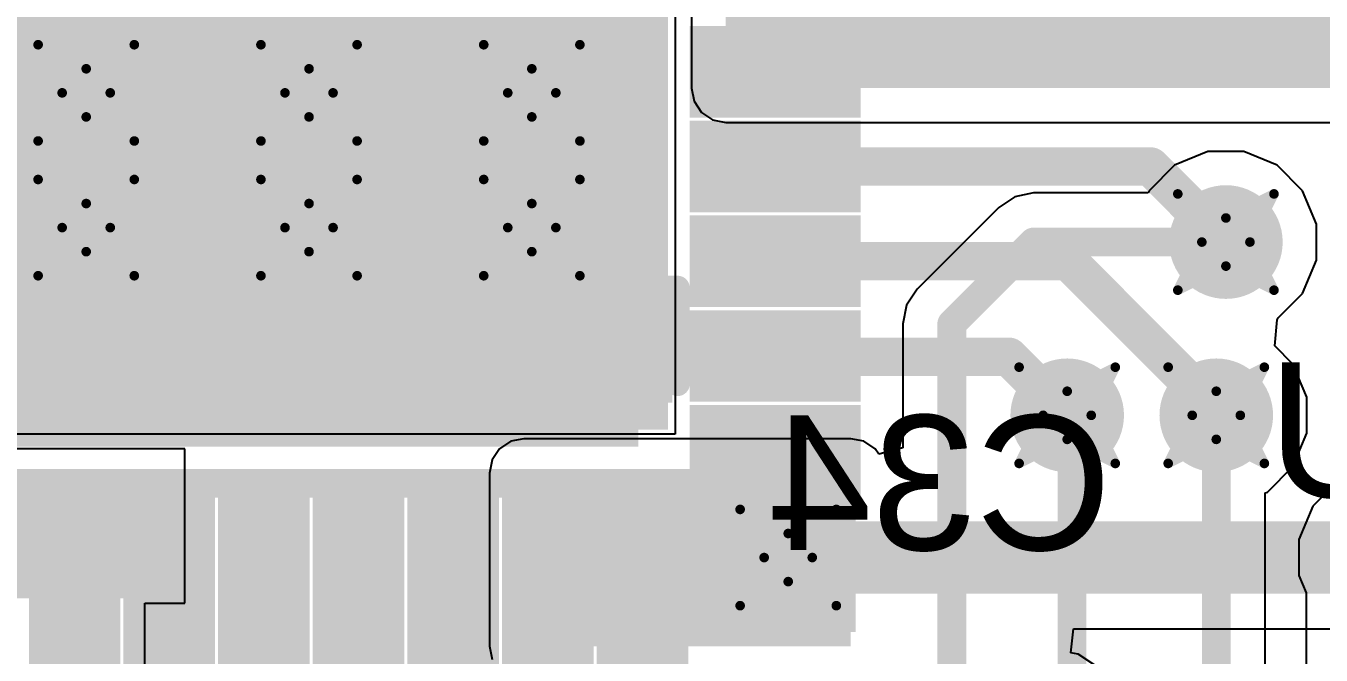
# Model space of a CAD drawing. Header units: inches. Extents: x -8 to 384, y -12 to 64.
# Drawn here: x 8.32 to 15.16, y 17.94 to 21.26 of the extents above; entities that cross this region are included whole.
import ezdxf

# ---------------------------------------------------------------- set-up
doc = ezdxf.new("R2010")
doc.units = ezdxf.units.IN
for name, color, linetype in [('Board_outline', 216, 'Continuous'), ('Bottom Layer', 5, 'Continuous'), ('Bottom Overlay', 54, 'Continuous'), ('Bottom Paste', 16, 'Continuous'), ('Bottom Solder', 6, 'Continuous'), ('Drill Drawing', 1, 'Continuous'), ('Top Layer', 1, 'Continuous'), ('Top Overlay', 2, 'Continuous'), ('Top Paste', 8, 'Continuous'), ('Top Solder', 216, 'Continuous'), ('Via Holes', 16, 'Continuous')]:
    doc.layers.add(name, color=color, linetype=linetype)
doc.styles.add('Arial', font='', dxfattribs={"height": 0.2})
doc.styles.get('Arial').set_extended_font_data('Arial')

# ---------------------------------------------------------------- blocks, each defined once
blk = doc.blocks.new('32_QFN_44')
at = {"layer": 'Top Layer'}
for points in [[(1.627, -1.627), (-1.627, -1.627), (-1.627, 1.627), (1.627, 1.627)], [(-2.8001, 1.1099), (-2.8001, 1.3899), (-2.1001, 1.3899), (-2.1001, 1.1099)], [(-2.8001, 0.6101), (-2.8001, 0.8901), (-2.1001, 0.8901), (-2.1001, 0.6101)], [(-0.635, -0.635), (0.635, -0.635), (0.635, 0.635), (-0.635, 0.635)], [(-2.8001, 0.1099), (-2.8001, 0.3899), (-2.1001, 0.3899), (-2.1001, 0.1099)], [(-2.8001, -0.3899), (-2.8001, -0.1099), (-2.1001, -0.1099), (-2.1001, -0.3899)], [(-2.8001, -0.8901), (-2.8001, -0.6101), (-2.1001, -0.6101), (-2.1001, -0.8901)], [(-2.8001, -1.3899), (-2.8001, -1.1099), (-2.1001, -1.1099), (-2.1001, -1.3899)], [(-2.8001, -1.8901), (-2.8001, -1.6101), (-2.1001, -1.6101), (-2.1001, -1.8901)], [(-1.6101, -2.8001), (-1.8901, -2.8001), (-1.8901, -2.1001), (-1.6101, -2.1001)], [(-1.1099, -2.8001), (-1.3899, -2.8001), (-1.3899, -2.1001), (-1.1099, -2.1001)], [(-0.6101, -2.8001), (-0.8901, -2.8001), (-0.8901, -2.1001), (-0.6101, -2.1001)], [(-0.1099, -2.8001), (-0.3899, -2.8001), (-0.3899, -2.1001), (-0.1099, -2.1001)], [(0.3899, -2.8001), (0.1099, -2.8001), (0.1099, -2.1001), (0.3899, -2.1001)]]:
    blk.add_hatch(color=1, dxfattribs=at).paths.add_polyline_path(points)
at = {"layer": 'Top Paste'}
for points in [[(1.627, -1.627), (-1.627, -1.627), (-1.627, 1.627), (1.627, 1.627)], [(-2.8001, 1.1099), (-2.8001, 1.3899), (-2.1001, 1.3899), (-2.1001, 1.1099)], [(-2.8001, 0.6101), (-2.8001, 0.8901), (-2.1001, 0.8901), (-2.1001, 0.6101)], [(-2.8001, 0.1099), (-2.8001, 0.3899), (-2.1001, 0.3899), (-2.1001, 0.1099)], [(-2.8001, -0.3899), (-2.8001, -0.1099), (-2.1001, -0.1099), (-2.1001, -0.3899)], [(-2.8001, -0.8901), (-2.8001, -0.6101), (-2.1001, -0.6101), (-2.1001, -0.8901)], [(-2.8001, -1.3899), (-2.8001, -1.1099), (-2.1001, -1.1099), (-2.1001, -1.3899)], [(-2.8001, -1.8901), (-2.8001, -1.6101), (-2.1001, -1.6101), (-2.1001, -1.8901)], [(-1.6101, -2.8001), (-1.8901, -2.8001), (-1.8901, -2.1001), (-1.6101, -2.1001)], [(-1.1099, -2.8001), (-1.3899, -2.8001), (-1.3899, -2.1001), (-1.1099, -2.1001)], [(-0.6101, -2.8001), (-0.8901, -2.8001), (-0.8901, -2.1001), (-0.6101, -2.1001)], [(-0.1099, -2.8001), (-0.3899, -2.8001), (-0.3899, -2.1001), (-0.1099, -2.1001)], [(0.3899, -2.8001), (0.1099, -2.8001), (0.1099, -2.1001), (0.3899, -2.1001)]]:
    blk.add_hatch(color=8, dxfattribs=at).paths.add_polyline_path(points)
at = {"layer": 'Top Solder'}
for points in [[(1.7286, -1.7286), (-1.7286, -1.7286), (-1.7286, 1.7286), (1.7286, 1.7286)], [(-2.9017, 1.0083), (-2.9017, 1.4915), (-1.9985, 1.4915), (-1.9985, 1.0083)], [(-2.9017, 0.5085), (-2.9017, 0.9917), (-1.9985, 0.9917), (-1.9985, 0.5085)], [(-2.9017, 0.0083), (-2.9017, 0.4915), (-1.9985, 0.4915), (-1.9985, 0.0083)], [(-2.9017, -0.4915), (-2.9017, -0.0083), (-1.9985, -0.0083), (-1.9985, -0.4915)], [(-2.9017, -0.9917), (-2.9017, -0.5085), (-1.9985, -0.5085), (-1.9985, -0.9917)], [(-2.9017, -1.4915), (-2.9017, -1.0083), (-1.9985, -1.0083), (-1.9985, -1.4915)], [(-2.9017, -1.9917), (-2.9017, -1.5085), (-1.9985, -1.5085), (-1.9985, -1.9917)], [(-1.5085, -2.9017), (-1.9917, -2.9017), (-1.9917, -1.9985), (-1.5085, -1.9985)], [(-1.0083, -2.9017), (-1.4915, -2.9017), (-1.4915, -1.9985), (-1.0083, -1.9985)], [(-0.5085, -2.9017), (-0.9917, -2.9017), (-0.9917, -1.9985), (-0.5085, -1.9985)], [(-0.0083, -2.9017), (-0.4915, -2.9017), (-0.4915, -1.9985), (-0.0083, -1.9985)], [(0.4915, -2.9017), (0.0083, -2.9017), (0.0083, -1.9985), (0.4915, -1.9985)]]:
    blk.add_hatch(color=216, dxfattribs=at).paths.add_polyline_path(points)
at = {"layer": 'Top Overlay'}
for points in [[(-2.5654, -2.1336, 0.127, 0.127, 0), (-2.5654, -2.5654, 0.127, 0.127, 0)], [(-2.5654, -2.5654, 0.127, 0.127, 0), (-2.1336, -2.5654, 0.127, 0.127, 0)]]:
    blk.add_lwpolyline(points, format="xyseb", dxfattribs=at)
for points in [[(-2.5972, -2.1336, 0.0635, 0.0635, 1), (-2.5337, -2.1336, 0.0635, 0.0635, 1)], [(-2.5972, -2.5654, 0.0635, 0.0635, 1), (-2.5337, -2.5654, 0.0635, 0.0635, 1)], [(-2.5972, -2.5654, 0.0635, 0.0635, 1), (-2.5337, -2.5654, 0.0635, 0.0635, 1)], [(-2.1654, -2.5654, 0.0635, 0.0635, 1), (-2.1019, -2.5654, 0.0635, 0.0635, 1)]]:
    blk.add_lwpolyline(points, format="xyseb", close=True, dxfattribs=at)
blk = doc.blocks.new('C___0402_B_80')
at = {"layer": 'Bottom Layer'}
for points in [[(-0.2413, 0.3175), (-0.2413, -0.3175), (-0.6985, -0.3175), (-0.6985, 0.3175)], [(0.6985, 0.3175), (0.6985, -0.3175), (0.2413, -0.3175), (0.2413, 0.3175)]]:
    blk.add_hatch(color=5, dxfattribs=at).paths.add_polyline_path(points)
at = {"layer": 'Bottom Paste'}
for points in [[(-0.2413, 0.3175), (-0.2413, -0.3175), (-0.6985, -0.3175), (-0.6985, 0.3175)], [(0.6985, 0.3175), (0.6985, -0.3175), (0.2413, -0.3175), (0.2413, 0.3175)]]:
    blk.add_hatch(color=16, dxfattribs=at).paths.add_polyline_path(points)
at = {"layer": 'Bottom Solder'}
for points in [[(-0.1813, 0.3775), (-0.1813, -0.3775), (-0.7585, -0.3775), (-0.7585, 0.3775)], [(0.7585, 0.3775), (0.7585, -0.3775), (0.1813, -0.3775), (0.1813, 0.3775)]]:
    blk.add_hatch(color=6, dxfattribs=at).paths.add_polyline_path(points)
at = {"layer": 'Bottom Overlay'}
for points in [[(-0.2794, 0.4064, 0.127, 0.127, 0), (-0.7874, 0.4064, 0.127, 0.127, 0)], [(-0.7874, -0.4064, 0.127, 0.127, 0), (-0.7874, 0.4064, 0.127, 0.127, 0)], [(0.7874, 0.4064, 0.127, 0.127, 0), (0.2794, 0.4064, 0.127, 0.127, 0)], [(0.7874, -0.4064, 0.127, 0.127, 0), (0.7874, 0.4064, 0.127, 0.127, 0)], [(-0.2794, -0.4064, 0.127, 0.127, 0), (-0.7874, -0.4064, 0.127, 0.127, 0)], [(0.7874, -0.4064, 0.127, 0.127, 0), (0.2794, -0.4064, 0.127, 0.127, 0)]]:
    blk.add_lwpolyline(points, format="xyseb", dxfattribs=at)
for points in [[(-0.8191, 0.4064, 0.0635, 0.0635, 1), (-0.7556, 0.4064, 0.0635, 0.0635, 1)], [(-0.8191, 0.4064, 0.0635, 0.0635, 1), (-0.7556, 0.4064, 0.0635, 0.0635, 1)], [(-0.3111, 0.4064, 0.0635, 0.0635, 1), (-0.2477, 0.4064, 0.0635, 0.0635, 1)], [(0.2477, 0.4064, 0.0635, 0.0635, 1), (0.3111, 0.4064, 0.0635, 0.0635, 1)], [(0.7556, 0.4064, 0.0635, 0.0635, 1), (0.8191, 0.4064, 0.0635, 0.0635, 1)], [(0.7556, 0.4064, 0.0635, 0.0635, 1), (0.8191, 0.4064, 0.0635, 0.0635, 1)], [(-0.8191, -0.4064, 0.0635, 0.0635, 1), (-0.7556, -0.4064, 0.0635, 0.0635, 1)], [(-0.8191, -0.4064, 0.0635, 0.0635, 1), (-0.7556, -0.4064, 0.0635, 0.0635, 1)], [(-0.3111, -0.4064, 0.0635, 0.0635, 1), (-0.2477, -0.4064, 0.0635, 0.0635, 1)], [(0.2477, -0.4064, 0.0635, 0.0635, 1), (0.3111, -0.4064, 0.0635, 0.0635, 1)], [(0.7556, -0.4064, 0.0635, 0.0635, 1), (0.8191, -0.4064, 0.0635, 0.0635, 1)], [(0.7556, -0.4064, 0.0635, 0.0635, 1), (0.8191, -0.4064, 0.0635, 0.0635, 1)]]:
    blk.add_lwpolyline(points, format="xyseb", close=True, dxfattribs=at)
blk = doc.blocks.new('C___0402_B_81')
at = {"layer": 'Bottom Layer'}
for points in [[(-0.2413, 0.3175), (-0.2413, -0.3175), (-0.6985, -0.3175), (-0.6985, 0.3175)], [(0.6985, 0.3175), (0.6985, -0.3175), (0.2413, -0.3175), (0.2413, 0.3175)]]:
    blk.add_hatch(color=5, dxfattribs=at).paths.add_polyline_path(points)
at = {"layer": 'Bottom Paste'}
for points in [[(-0.2413, 0.3175), (-0.2413, -0.3175), (-0.6985, -0.3175), (-0.6985, 0.3175)], [(0.6985, 0.3175), (0.6985, -0.3175), (0.2413, -0.3175), (0.2413, 0.3175)]]:
    blk.add_hatch(color=16, dxfattribs=at).paths.add_polyline_path(points)
at = {"layer": 'Bottom Solder'}
for points in [[(-0.1813, 0.3775), (-0.1813, -0.3775), (-0.7585, -0.3775), (-0.7585, 0.3775)], [(0.7585, 0.3775), (0.7585, -0.3775), (0.1813, -0.3775), (0.1813, 0.3775)]]:
    blk.add_hatch(color=6, dxfattribs=at).paths.add_polyline_path(points)
at = {"layer": 'Bottom Overlay'}
for points in [[(-0.7874, 0.4064, 0.127, 0.127, 0), (-0.7874, -0.4064, 0.127, 0.127, 0)], [(-0.7874, 0.4064, 0.127, 0.127, 0), (-0.2794, 0.4064, 0.127, 0.127, 0)], [(0.2794, 0.4064, 0.127, 0.127, 0), (0.7874, 0.4064, 0.127, 0.127, 0)], [(0.7874, 0.4064, 0.127, 0.127, 0), (0.7874, -0.4064, 0.127, 0.127, 0)], [(-0.7874, -0.4064, 0.127, 0.127, 0), (-0.2794, -0.4064, 0.127, 0.127, 0)], [(0.2794, -0.4064, 0.127, 0.127, 0), (0.7874, -0.4064, 0.127, 0.127, 0)]]:
    blk.add_lwpolyline(points, format="xyseb", dxfattribs=at)
for points in [[(-0.8191, 0.4064, 0.0635, 0.0635, 1), (-0.7556, 0.4064, 0.0635, 0.0635, 1)], [(-0.8191, 0.4064, 0.0635, 0.0635, 1), (-0.7556, 0.4064, 0.0635, 0.0635, 1)], [(-0.3111, 0.4064, 0.0635, 0.0635, 1), (-0.2477, 0.4064, 0.0635, 0.0635, 1)], [(0.2477, 0.4064, 0.0635, 0.0635, 1), (0.3111, 0.4064, 0.0635, 0.0635, 1)], [(0.7556, 0.4064, 0.0635, 0.0635, 1), (0.8191, 0.4064, 0.0635, 0.0635, 1)], [(0.7556, 0.4064, 0.0635, 0.0635, 1), (0.8191, 0.4064, 0.0635, 0.0635, 1)], [(-0.8191, -0.4064, 0.0635, 0.0635, 1), (-0.7556, -0.4064, 0.0635, 0.0635, 1)], [(-0.8191, -0.4064, 0.0635, 0.0635, 1), (-0.7556, -0.4064, 0.0635, 0.0635, 1)], [(-0.3111, -0.4064, 0.0635, 0.0635, 1), (-0.2477, -0.4064, 0.0635, 0.0635, 1)], [(0.2477, -0.4064, 0.0635, 0.0635, 1), (0.3111, -0.4064, 0.0635, 0.0635, 1)], [(0.7556, -0.4064, 0.0635, 0.0635, 1), (0.8191, -0.4064, 0.0635, 0.0635, 1)], [(0.7556, -0.4064, 0.0635, 0.0635, 1), (0.8191, -0.4064, 0.0635, 0.0635, 1)]]:
    blk.add_lwpolyline(points, format="xyseb", close=True, dxfattribs=at)

msp = doc.modelspace()

# ---------------------------------------------------------------- hatches: boundary and pattern name
at = {"layer": 'Bottom Layer'}
for points in [[(12.0142, 20.9296), (12.573, 20.9296), (12.573, 25.5016), (12.0142, 25.5016)], [(7.2644, 19.1262), (11.7094, 19.1262), (11.7094, 21.971), (7.2644, 21.971)], [(12.0142, 20.9296), (21.9456, 20.9296), (21.9456, 21.5646), (12.0142, 21.5646)], [(12.6746, 18.8976), (10.9474, 18.8976), (10.9474, 17.9832), (12.6746, 17.9832)]]:
    msp.add_hatch(color=5, dxfattribs=at).paths.add_polyline_path(points)
h = msp.add_hatch(color=5, dxfattribs=at)
edge = h.paths.add_edge_path()
edge.add_arc((8.636, 20.9042), 0.3, 0, 360)
h = msp.add_hatch(color=5, dxfattribs=at)
edge = h.paths.add_edge_path()
edge.add_arc((9.8129, 20.9042), 0.3, 0, 360)
h = msp.add_hatch(color=5, dxfattribs=at)
edge = h.paths.add_edge_path()
edge.add_arc((10.9897, 20.9042), 0.3, 0, 360)
h = msp.add_hatch(color=5, dxfattribs=at)
edge = h.paths.add_edge_path()
edge.add_arc((8.636, 20.193), 0.3, 0, 360)
h = msp.add_hatch(color=5, dxfattribs=at)
edge = h.paths.add_edge_path()
edge.add_arc((9.8129, 20.193), 0.3, 0, 360)
h = msp.add_hatch(color=5, dxfattribs=at)
edge = h.paths.add_edge_path()
edge.add_arc((10.9897, 20.193), 0.3, 0, 360)
h = msp.add_hatch(color=5, dxfattribs=at)
edge = h.paths.add_edge_path()
edge.add_arc((14.6558, 20.1168), 0.3, 0, 360)
h = msp.add_hatch(color=5, dxfattribs=at)
edge = h.paths.add_edge_path()
edge.add_arc((13.8176, 19.2024), 0.3, 0, 360)
h = msp.add_hatch(color=5, dxfattribs=at)
edge = h.paths.add_edge_path()
edge.add_arc((14.605, 19.2024), 0.3, 0, 360)
h = msp.add_hatch(color=5, dxfattribs=at)
edge = h.paths.add_edge_path()
edge.add_arc((12.344, 18.4517), 0.3, 0, 360)
at = {"layer": 'Top Layer'}
h = msp.add_hatch(color=1, dxfattribs=at)
edge = h.paths.add_edge_path()
edge.add_arc((8.636, 20.9042), 0.3, 0, 360)
h = msp.add_hatch(color=1, dxfattribs=at)
edge = h.paths.add_edge_path()
edge.add_arc((9.8129, 20.9042), 0.3, 0, 360)
h = msp.add_hatch(color=1, dxfattribs=at)
edge = h.paths.add_edge_path()
edge.add_arc((10.9897, 20.9042), 0.3, 0, 360)
h = msp.add_hatch(color=1, dxfattribs=at)
edge = h.paths.add_edge_path()
edge.add_arc((8.636, 20.193), 0.3, 0, 360)
h = msp.add_hatch(color=1, dxfattribs=at)
edge = h.paths.add_edge_path()
edge.add_arc((9.8129, 20.193), 0.3, 0, 360)
h = msp.add_hatch(color=1, dxfattribs=at)
edge = h.paths.add_edge_path()
edge.add_arc((10.9897, 20.193), 0.3, 0, 360)
h = msp.add_hatch(color=1, dxfattribs=at)
edge = h.paths.add_edge_path()
edge.add_arc((14.6558, 20.1168), 0.3, 0, 360)
h = msp.add_hatch(color=1, dxfattribs=at)
edge = h.paths.add_edge_path()
edge.add_arc((13.8176, 19.2024), 0.3, 0, 360)
h = msp.add_hatch(color=1, dxfattribs=at)
edge = h.paths.add_edge_path()
edge.add_arc((14.605, 19.2024), 0.3, 0, 360)
msp.add_hatch(color=1, dxfattribs=at).paths.add_polyline_path([(11.938, 18.0594), (12.7, 18.0594), (12.7, 19.1516), (11.938, 19.1516)])
h = msp.add_hatch(color=1, dxfattribs=at)
edge = h.paths.add_edge_path()
edge.add_arc((12.344, 18.4517), 0.3, 0, 360)
at = {"layer": 'Via Holes'}
h = msp.add_hatch(color=7, dxfattribs=at)
edge = h.paths.add_edge_path()
edge.add_arc((8.636, 20.9042), 0.15, 0, 360)
h = msp.add_hatch(color=7, dxfattribs=at)
edge = h.paths.add_edge_path()
edge.add_arc((9.8129, 20.9042), 0.15, 0, 360)
h = msp.add_hatch(color=7, dxfattribs=at)
edge = h.paths.add_edge_path()
edge.add_arc((10.9897, 20.9042), 0.15, 0, 360)
h = msp.add_hatch(color=7, dxfattribs=at)
edge = h.paths.add_edge_path()
edge.add_arc((8.636, 20.193), 0.15, 0, 360)
h = msp.add_hatch(color=7, dxfattribs=at)
edge = h.paths.add_edge_path()
edge.add_arc((9.8129, 20.193), 0.15, 0, 360)
h = msp.add_hatch(color=7, dxfattribs=at)
edge = h.paths.add_edge_path()
edge.add_arc((10.9897, 20.193), 0.15, 0, 360)
h = msp.add_hatch(color=7, dxfattribs=at)
edge = h.paths.add_edge_path()
edge.add_arc((14.6558, 20.1168), 0.15, 0, 360)
h = msp.add_hatch(color=7, dxfattribs=at)
edge = h.paths.add_edge_path()
edge.add_arc((13.8176, 19.2024), 0.15, 0, 360)
h = msp.add_hatch(color=7, dxfattribs=at)
edge = h.paths.add_edge_path()
edge.add_arc((14.605, 19.2024), 0.15, 0, 360)
h = msp.add_hatch(color=7, dxfattribs=at)
edge = h.paths.add_edge_path()
edge.add_arc((12.344, 18.4517), 0.15, 0, 360)

# ---------------------------------------------------------------- linework, layer by layer
at = {"layer": 'Board_outline'}
msp.add_lwpolyline([(37.5368, 13.3604, 0.254, 0.254, 1), (-7.4632, 13.3604, 0.254, 0.254, 1)], format="xyseb", close=True, dxfattribs=at)
at = {"layer": 'Bottom Layer'}
for p, q in [((11.8329, 21.5646), (11.8329, 20.9296)), ((11.8329, 20.9296), (11.8467, 20.8602)), ((11.8467, 20.8602), (11.886, 20.8014)), ((11.886, 20.8014), (11.9448, 20.7621)), ((11.9448, 20.7621), (12.0142, 20.7483)), ((12.0142, 20.7483), (16.8643, 20.7483)), ((14.5608, 20.5946), (14.3851, 20.5219)), ((14.7508, 20.5946), (14.5608, 20.5946)), ((14.9265, 20.5219), (14.7508, 20.5946)), ((14.3851, 20.5219), (14.2507, 20.3875)), ((15.0609, 20.3875), (14.9265, 20.5219)), ((14.2507, 20.3875), (14.2459, 20.3758)), ((15.1336, 20.2118), (15.0609, 20.3875)), ((13.5407, 20.3561), (13.4567, 20.2999)), ((13.6398, 20.3758), (13.5407, 20.3561)), ((14.2459, 20.3758), (13.6398, 20.3758)), ((13.4567, 20.2999), (13.0249, 19.8681)), ((15.1336, 20.0218), (15.1336, 20.2118)), ((15.0609, 19.8461), (15.1336, 20.0218)), ((13.0249, 19.8681), (12.9687, 19.7841)), ((14.9319, 19.7172), (15.0609, 19.8461)), ((12.9687, 19.7841), (12.949, 19.685)), ((14.914, 19.5691), (14.9259, 19.7055)), ((14.9259, 19.7055), (14.9319, 19.7172)), ((12.949, 19.685), (12.949, 19.0308)), ((15.0101, 19.4731), (14.914, 19.5691)), ((15.0828, 19.2974), (15.0101, 19.4731)), ((15.0828, 19.1074), (15.0828, 19.2974)), ((15.0101, 18.9317), (15.0828, 19.1074)), ((9.1567, 19.0246), (8.1661, 19.0246)), ((9.1567, 18.2118), (9.1567, 19.0246)), ((10.8192, 19.0258), (10.7799, 18.967)), ((10.878, 19.0651), (10.8192, 19.0258)), ((10.9474, 19.0789), (10.878, 19.0651)), ((12.6746, 19.0789), (10.9474, 19.0789)), ((12.744, 19.0651), (12.6746, 19.0789)), ((12.8028, 19.0258), (12.744, 19.0651)), ((12.822, 18.997), (12.8028, 19.0258)), ((12.949, 19.0308), (12.822, 18.997)), ((10.7799, 18.967), (10.7661, 18.8976)), ((10.7661, 18.8976), (10.7661, 17.9832)), ((14.8757, 18.7973), (15.0101, 18.9317)), ((15.2487, 18.8568), (15.1143, 18.7224)), ((14.864, 18.7925), (14.8757, 18.7973)), ((14.864, 17.7292), (14.864, 18.7925)), ((15.1143, 18.7224), (15.0416, 18.5468)), ((15.0416, 18.5468), (15.0416, 18.3567)), ((15.0416, 18.3567), (15.0791, 18.2661)), ((15.0791, 18.2661), (15.0791, 17.2291)), ((8.9463, 17.8646), (8.9463, 18.2118)), ((8.9463, 18.2118), (9.1567, 18.2118)), ((10.7661, 17.9832), (10.7799, 17.9138))]:
    msp.add_line(p, q, dxfattribs=at)
for points in [[(9.5758, 20.6248, 0.2032, 0.2032, 0), (9.5758, 20.6502, 0.2032, 0.2032, 0)], [(13.208, 19.685, 0.1524, 0.1524, 0), (13.6398, 20.1168, 0.1524, 0.1524, 0)], [(13.6398, 20.1168, 0.1524, 0.1524, 0), (14.6558, 20.1168, 0.1524, 0.1524, 0)], [(13.208, 17.5768, 0.1524, 0.1524, 0), (13.208, 19.685, 0.1524, 0.1524, 0)], [(13.8176, 19.2024, 0.1524, 0.1524, 0), (13.843, 19.177, 0.1524, 0.1524, 0)], [(13.843, 17.526, 0.1524, 0.1524, 0), (13.843, 19.177, 0.1524, 0.1524, 0)], [(14.605, 17.7292, 0.1524, 0.1524, 0), (14.605, 19.2024, 0.1524, 0.1524, 0)], [(8.6614, 17.8646, 0.2032, 0.2032, 0), (8.6614, 18.6182, 0.2032, 0.2032, 0)], [(7.9502, 17.1534, 0.2032, 0.2032, 0), (8.6614, 17.8646, 0.2032, 0.2032, 0)]]:
    msp.add_lwpolyline(points, format="xyseb", dxfattribs=at)
for points in [[(9.525, 20.6502, 0.1016, 0.1016, 1), (9.6266, 20.6502, 0.1016, 0.1016, 1)], [(9.525, 20.6248, 0.1016, 0.1016, 1), (9.6266, 20.6248, 0.1016, 0.1016, 1)], [(13.6017, 20.1168, 0.0762, 0.0762, 1), (13.6779, 20.1168, 0.0762, 0.0762, 1)], [(13.6017, 20.1168, 0.0762, 0.0762, 1), (13.6779, 20.1168, 0.0762, 0.0762, 1)], [(14.6177, 20.1168, 0.0762, 0.0762, 1), (14.6939, 20.1168, 0.0762, 0.0762, 1)], [(13.1699, 19.685, 0.0762, 0.0762, 1), (13.2461, 19.685, 0.0762, 0.0762, 1)], [(13.1699, 19.685, 0.0762, 0.0762, 1), (13.2461, 19.685, 0.0762, 0.0762, 1)], [(13.7795, 19.2024, 0.0762, 0.0762, 1), (13.8557, 19.2024, 0.0762, 0.0762, 1)], [(13.8049, 19.177, 0.0762, 0.0762, 1), (13.8811, 19.177, 0.0762, 0.0762, 1)], [(13.8049, 19.177, 0.0762, 0.0762, 1), (13.8811, 19.177, 0.0762, 0.0762, 1)], [(14.5669, 19.2024, 0.0762, 0.0762, 1), (14.6431, 19.2024, 0.0762, 0.0762, 1)], [(8.6106, 18.6182, 0.1016, 0.1016, 1), (8.7122, 18.6182, 0.1016, 0.1016, 1)], [(8.6106, 17.8646, 0.1016, 0.1016, 1), (8.7122, 17.8646, 0.1016, 0.1016, 1)], [(8.6106, 17.8646, 0.1016, 0.1016, 1), (8.7122, 17.8646, 0.1016, 0.1016, 1)]]:
    msp.add_lwpolyline(points, format="xyseb", close=True, dxfattribs=at)
at = {"layer": 'Drill Drawing'}
for points in [[(8.382, 21.1582, 0.0508, 0.0508, 0), (8.636, 21.0312, 0.0508, 0.0508, 0)], [(8.382, 21.1582, 0.0508, 0.0508, 0), (8.509, 20.9042, 0.0508, 0.0508, 0)], [(8.636, 21.0312, 0.0508, 0.0508, 0), (8.89, 21.1582, 0.0508, 0.0508, 0)], [(8.763, 20.9042, 0.0508, 0.0508, 0), (8.89, 21.1582, 0.0508, 0.0508, 0)], [(9.5589, 21.1582, 0.0508, 0.0508, 0), (9.8129, 21.0312, 0.0508, 0.0508, 0)], [(9.5589, 21.1582, 0.0508, 0.0508, 0), (9.6859, 20.9042, 0.0508, 0.0508, 0)], [(9.8129, 21.0312, 0.0508, 0.0508, 0), (10.0669, 21.1582, 0.0508, 0.0508, 0)], [(9.9399, 20.9042, 0.0508, 0.0508, 0), (10.0669, 21.1582, 0.0508, 0.0508, 0)], [(10.7357, 21.1582, 0.0508, 0.0508, 0), (10.9897, 21.0312, 0.0508, 0.0508, 0)], [(10.7357, 21.1582, 0.0508, 0.0508, 0), (10.8627, 20.9042, 0.0508, 0.0508, 0)], [(10.9897, 21.0312, 0.0508, 0.0508, 0), (11.2437, 21.1582, 0.0508, 0.0508, 0)], [(11.1167, 20.9042, 0.0508, 0.0508, 0), (11.2437, 21.1582, 0.0508, 0.0508, 0)], [(8.382, 20.6502, 0.0508, 0.0508, 0), (8.509, 20.9042, 0.0508, 0.0508, 0)], [(8.763, 20.9042, 0.0508, 0.0508, 0), (8.89, 20.6502, 0.0508, 0.0508, 0)], [(9.5589, 20.6502, 0.0508, 0.0508, 0), (9.6859, 20.9042, 0.0508, 0.0508, 0)], [(9.9399, 20.9042, 0.0508, 0.0508, 0), (10.0669, 20.6502, 0.0508, 0.0508, 0)], [(10.7357, 20.6502, 0.0508, 0.0508, 0), (10.8627, 20.9042, 0.0508, 0.0508, 0)], [(11.1167, 20.9042, 0.0508, 0.0508, 0), (11.2437, 20.6502, 0.0508, 0.0508, 0)], [(8.382, 20.6502, 0.0508, 0.0508, 0), (8.636, 20.7772, 0.0508, 0.0508, 0)], [(8.636, 20.7772, 0.0508, 0.0508, 0), (8.89, 20.6502, 0.0508, 0.0508, 0)], [(9.5589, 20.6502, 0.0508, 0.0508, 0), (9.8129, 20.7772, 0.0508, 0.0508, 0)], [(9.8129, 20.7772, 0.0508, 0.0508, 0), (10.0669, 20.6502, 0.0508, 0.0508, 0)], [(10.7357, 20.6502, 0.0508, 0.0508, 0), (10.9897, 20.7772, 0.0508, 0.0508, 0)], [(10.9897, 20.7772, 0.0508, 0.0508, 0), (11.2437, 20.6502, 0.0508, 0.0508, 0)], [(8.382, 20.447, 0.0508, 0.0508, 0), (8.636, 20.32, 0.0508, 0.0508, 0)], [(8.382, 20.447, 0.0508, 0.0508, 0), (8.509, 20.193, 0.0508, 0.0508, 0)], [(8.636, 20.32, 0.0508, 0.0508, 0), (8.89, 20.447, 0.0508, 0.0508, 0)], [(8.763, 20.193, 0.0508, 0.0508, 0), (8.89, 20.447, 0.0508, 0.0508, 0)], [(9.5589, 20.447, 0.0508, 0.0508, 0), (9.8129, 20.32, 0.0508, 0.0508, 0)], [(9.5589, 20.447, 0.0508, 0.0508, 0), (9.6859, 20.193, 0.0508, 0.0508, 0)], [(9.8129, 20.32, 0.0508, 0.0508, 0), (10.0669, 20.447, 0.0508, 0.0508, 0)], [(9.9399, 20.193, 0.0508, 0.0508, 0), (10.0669, 20.447, 0.0508, 0.0508, 0)], [(10.7357, 20.447, 0.0508, 0.0508, 0), (10.9897, 20.32, 0.0508, 0.0508, 0)], [(10.7357, 20.447, 0.0508, 0.0508, 0), (10.8627, 20.193, 0.0508, 0.0508, 0)], [(10.9897, 20.32, 0.0508, 0.0508, 0), (11.2437, 20.447, 0.0508, 0.0508, 0)], [(11.1167, 20.193, 0.0508, 0.0508, 0), (11.2437, 20.447, 0.0508, 0.0508, 0)], [(14.4018, 20.3708, 0.0508, 0.0508, 0), (14.6558, 20.2438, 0.0508, 0.0508, 0)], [(14.4018, 20.3708, 0.0508, 0.0508, 0), (14.5288, 20.1168, 0.0508, 0.0508, 0)], [(14.6558, 20.2438, 0.0508, 0.0508, 0), (14.9098, 20.3708, 0.0508, 0.0508, 0)], [(14.7828, 20.1168, 0.0508, 0.0508, 0), (14.9098, 20.3708, 0.0508, 0.0508, 0)], [(8.382, 19.939, 0.0508, 0.0508, 0), (8.509, 20.193, 0.0508, 0.0508, 0)], [(8.763, 20.193, 0.0508, 0.0508, 0), (8.89, 19.939, 0.0508, 0.0508, 0)], [(9.5589, 19.939, 0.0508, 0.0508, 0), (9.6859, 20.193, 0.0508, 0.0508, 0)], [(9.9399, 20.193, 0.0508, 0.0508, 0), (10.0669, 19.939, 0.0508, 0.0508, 0)], [(10.7357, 19.939, 0.0508, 0.0508, 0), (10.8627, 20.193, 0.0508, 0.0508, 0)], [(11.1167, 20.193, 0.0508, 0.0508, 0), (11.2437, 19.939, 0.0508, 0.0508, 0)], [(14.4018, 19.8628, 0.0508, 0.0508, 0), (14.5288, 20.1168, 0.0508, 0.0508, 0)], [(14.7828, 20.1168, 0.0508, 0.0508, 0), (14.9098, 19.8628, 0.0508, 0.0508, 0)], [(8.382, 19.939, 0.0508, 0.0508, 0), (8.636, 20.066, 0.0508, 0.0508, 0)], [(8.636, 20.066, 0.0508, 0.0508, 0), (8.89, 19.939, 0.0508, 0.0508, 0)], [(9.5589, 19.939, 0.0508, 0.0508, 0), (9.8129, 20.066, 0.0508, 0.0508, 0)], [(9.8129, 20.066, 0.0508, 0.0508, 0), (10.0669, 19.939, 0.0508, 0.0508, 0)], [(10.7357, 19.939, 0.0508, 0.0508, 0), (10.9897, 20.066, 0.0508, 0.0508, 0)], [(10.9897, 20.066, 0.0508, 0.0508, 0), (11.2437, 19.939, 0.0508, 0.0508, 0)], [(14.4018, 19.8628, 0.0508, 0.0508, 0), (14.6558, 19.9898, 0.0508, 0.0508, 0)], [(14.6558, 19.9898, 0.0508, 0.0508, 0), (14.9098, 19.8628, 0.0508, 0.0508, 0)], [(13.5636, 19.4564, 0.0508, 0.0508, 0), (13.8176, 19.3294, 0.0508, 0.0508, 0)], [(13.5636, 19.4564, 0.0508, 0.0508, 0), (13.6906, 19.2024, 0.0508, 0.0508, 0)], [(13.8176, 19.3294, 0.0508, 0.0508, 0), (14.0716, 19.4564, 0.0508, 0.0508, 0)], [(13.9446, 19.2024, 0.0508, 0.0508, 0), (14.0716, 19.4564, 0.0508, 0.0508, 0)], [(14.351, 19.4564, 0.0508, 0.0508, 0), (14.605, 19.3294, 0.0508, 0.0508, 0)], [(14.351, 19.4564, 0.0508, 0.0508, 0), (14.478, 19.2024, 0.0508, 0.0508, 0)], [(14.605, 19.3294, 0.0508, 0.0508, 0), (14.859, 19.4564, 0.0508, 0.0508, 0)], [(14.732, 19.2024, 0.0508, 0.0508, 0), (14.859, 19.4564, 0.0508, 0.0508, 0)], [(13.5636, 18.9484, 0.0508, 0.0508, 0), (13.6906, 19.2024, 0.0508, 0.0508, 0)], [(13.9446, 19.2024, 0.0508, 0.0508, 0), (14.0716, 18.9484, 0.0508, 0.0508, 0)], [(14.351, 18.9484, 0.0508, 0.0508, 0), (14.478, 19.2024, 0.0508, 0.0508, 0)], [(14.732, 19.2024, 0.0508, 0.0508, 0), (14.859, 18.9484, 0.0508, 0.0508, 0)], [(13.5636, 18.9484, 0.0508, 0.0508, 0), (13.8176, 19.0754, 0.0508, 0.0508, 0)], [(13.8176, 19.0754, 0.0508, 0.0508, 0), (14.0716, 18.9484, 0.0508, 0.0508, 0)], [(14.351, 18.9484, 0.0508, 0.0508, 0), (14.605, 19.0754, 0.0508, 0.0508, 0)], [(14.605, 19.0754, 0.0508, 0.0508, 0), (14.859, 18.9484, 0.0508, 0.0508, 0)], [(12.09, 18.7057, 0.0508, 0.0508, 0), (12.344, 18.5787, 0.0508, 0.0508, 0)], [(12.09, 18.7057, 0.0508, 0.0508, 0), (12.217, 18.4517, 0.0508, 0.0508, 0)], [(12.344, 18.5787, 0.0508, 0.0508, 0), (12.598, 18.7057, 0.0508, 0.0508, 0)], [(12.471, 18.4517, 0.0508, 0.0508, 0), (12.598, 18.7057, 0.0508, 0.0508, 0)], [(12.09, 18.1977, 0.0508, 0.0508, 0), (12.217, 18.4517, 0.0508, 0.0508, 0)], [(12.471, 18.4517, 0.0508, 0.0508, 0), (12.598, 18.1977, 0.0508, 0.0508, 0)], [(12.09, 18.1977, 0.0508, 0.0508, 0), (12.344, 18.3247, 0.0508, 0.0508, 0)], [(12.344, 18.3247, 0.0508, 0.0508, 0), (12.598, 18.1977, 0.0508, 0.0508, 0)]]:
    msp.add_lwpolyline(points, format="xyseb", dxfattribs=at)
for points in [[(8.3693, 21.1582, 0.0254, 0.0254, 1), (8.3947, 21.1582, 0.0254, 0.0254, 1)], [(8.3693, 21.1582, 0.0254, 0.0254, 1), (8.3947, 21.1582, 0.0254, 0.0254, 1)], [(8.8773, 21.1582, 0.0254, 0.0254, 1), (8.9027, 21.1582, 0.0254, 0.0254, 1)], [(8.8773, 21.1582, 0.0254, 0.0254, 1), (8.9027, 21.1582, 0.0254, 0.0254, 1)], [(9.5462, 21.1582, 0.0254, 0.0254, 1), (9.5716, 21.1582, 0.0254, 0.0254, 1)], [(9.5462, 21.1582, 0.0254, 0.0254, 1), (9.5716, 21.1582, 0.0254, 0.0254, 1)], [(10.0542, 21.1582, 0.0254, 0.0254, 1), (10.0796, 21.1582, 0.0254, 0.0254, 1)], [(10.0542, 21.1582, 0.0254, 0.0254, 1), (10.0796, 21.1582, 0.0254, 0.0254, 1)], [(10.723, 21.1582, 0.0254, 0.0254, 1), (10.7484, 21.1582, 0.0254, 0.0254, 1)], [(10.723, 21.1582, 0.0254, 0.0254, 1), (10.7484, 21.1582, 0.0254, 0.0254, 1)], [(11.231, 21.1582, 0.0254, 0.0254, 1), (11.2564, 21.1582, 0.0254, 0.0254, 1)], [(11.231, 21.1582, 0.0254, 0.0254, 1), (11.2564, 21.1582, 0.0254, 0.0254, 1)], [(8.6233, 21.0312, 0.0254, 0.0254, 1), (8.6487, 21.0312, 0.0254, 0.0254, 1)], [(8.6233, 21.0312, 0.0254, 0.0254, 1), (8.6487, 21.0312, 0.0254, 0.0254, 1)], [(9.8002, 21.0312, 0.0254, 0.0254, 1), (9.8256, 21.0312, 0.0254, 0.0254, 1)], [(9.8002, 21.0312, 0.0254, 0.0254, 1), (9.8256, 21.0312, 0.0254, 0.0254, 1)], [(10.977, 21.0312, 0.0254, 0.0254, 1), (11.0024, 21.0312, 0.0254, 0.0254, 1)], [(10.977, 21.0312, 0.0254, 0.0254, 1), (11.0024, 21.0312, 0.0254, 0.0254, 1)], [(8.4963, 20.9042, 0.0254, 0.0254, 1), (8.5217, 20.9042, 0.0254, 0.0254, 1)], [(8.4963, 20.9042, 0.0254, 0.0254, 1), (8.5217, 20.9042, 0.0254, 0.0254, 1)], [(8.7503, 20.9042, 0.0254, 0.0254, 1), (8.7757, 20.9042, 0.0254, 0.0254, 1)], [(8.7503, 20.9042, 0.0254, 0.0254, 1), (8.7757, 20.9042, 0.0254, 0.0254, 1)], [(9.6732, 20.9042, 0.0254, 0.0254, 1), (9.6986, 20.9042, 0.0254, 0.0254, 1)], [(9.6732, 20.9042, 0.0254, 0.0254, 1), (9.6986, 20.9042, 0.0254, 0.0254, 1)], [(9.9272, 20.9042, 0.0254, 0.0254, 1), (9.9526, 20.9042, 0.0254, 0.0254, 1)], [(9.9272, 20.9042, 0.0254, 0.0254, 1), (9.9526, 20.9042, 0.0254, 0.0254, 1)], [(10.85, 20.9042, 0.0254, 0.0254, 1), (10.8754, 20.9042, 0.0254, 0.0254, 1)], [(10.85, 20.9042, 0.0254, 0.0254, 1), (10.8754, 20.9042, 0.0254, 0.0254, 1)], [(11.104, 20.9042, 0.0254, 0.0254, 1), (11.1294, 20.9042, 0.0254, 0.0254, 1)], [(11.104, 20.9042, 0.0254, 0.0254, 1), (11.1294, 20.9042, 0.0254, 0.0254, 1)], [(8.6233, 20.7772, 0.0254, 0.0254, 1), (8.6487, 20.7772, 0.0254, 0.0254, 1)], [(8.6233, 20.7772, 0.0254, 0.0254, 1), (8.6487, 20.7772, 0.0254, 0.0254, 1)], [(9.8002, 20.7772, 0.0254, 0.0254, 1), (9.8256, 20.7772, 0.0254, 0.0254, 1)], [(9.8002, 20.7772, 0.0254, 0.0254, 1), (9.8256, 20.7772, 0.0254, 0.0254, 1)], [(10.977, 20.7772, 0.0254, 0.0254, 1), (11.0024, 20.7772, 0.0254, 0.0254, 1)], [(10.977, 20.7772, 0.0254, 0.0254, 1), (11.0024, 20.7772, 0.0254, 0.0254, 1)], [(8.3693, 20.6502, 0.0254, 0.0254, 1), (8.3947, 20.6502, 0.0254, 0.0254, 1)], [(8.3693, 20.6502, 0.0254, 0.0254, 1), (8.3947, 20.6502, 0.0254, 0.0254, 1)], [(8.8773, 20.6502, 0.0254, 0.0254, 1), (8.9027, 20.6502, 0.0254, 0.0254, 1)], [(8.8773, 20.6502, 0.0254, 0.0254, 1), (8.9027, 20.6502, 0.0254, 0.0254, 1)], [(9.5462, 20.6502, 0.0254, 0.0254, 1), (9.5716, 20.6502, 0.0254, 0.0254, 1)], [(9.5462, 20.6502, 0.0254, 0.0254, 1), (9.5716, 20.6502, 0.0254, 0.0254, 1)], [(10.0542, 20.6502, 0.0254, 0.0254, 1), (10.0796, 20.6502, 0.0254, 0.0254, 1)], [(10.0542, 20.6502, 0.0254, 0.0254, 1), (10.0796, 20.6502, 0.0254, 0.0254, 1)], [(10.723, 20.6502, 0.0254, 0.0254, 1), (10.7484, 20.6502, 0.0254, 0.0254, 1)], [(10.723, 20.6502, 0.0254, 0.0254, 1), (10.7484, 20.6502, 0.0254, 0.0254, 1)], [(11.231, 20.6502, 0.0254, 0.0254, 1), (11.2564, 20.6502, 0.0254, 0.0254, 1)], [(11.231, 20.6502, 0.0254, 0.0254, 1), (11.2564, 20.6502, 0.0254, 0.0254, 1)], [(8.3693, 20.447, 0.0254, 0.0254, 1), (8.3947, 20.447, 0.0254, 0.0254, 1)], [(8.3693, 20.447, 0.0254, 0.0254, 1), (8.3947, 20.447, 0.0254, 0.0254, 1)], [(8.8773, 20.447, 0.0254, 0.0254, 1), (8.9027, 20.447, 0.0254, 0.0254, 1)], [(8.8773, 20.447, 0.0254, 0.0254, 1), (8.9027, 20.447, 0.0254, 0.0254, 1)], [(9.5462, 20.447, 0.0254, 0.0254, 1), (9.5716, 20.447, 0.0254, 0.0254, 1)], [(9.5462, 20.447, 0.0254, 0.0254, 1), (9.5716, 20.447, 0.0254, 0.0254, 1)], [(10.0542, 20.447, 0.0254, 0.0254, 1), (10.0796, 20.447, 0.0254, 0.0254, 1)], [(10.0542, 20.447, 0.0254, 0.0254, 1), (10.0796, 20.447, 0.0254, 0.0254, 1)], [(10.723, 20.447, 0.0254, 0.0254, 1), (10.7484, 20.447, 0.0254, 0.0254, 1)], [(10.723, 20.447, 0.0254, 0.0254, 1), (10.7484, 20.447, 0.0254, 0.0254, 1)], [(11.231, 20.447, 0.0254, 0.0254, 1), (11.2564, 20.447, 0.0254, 0.0254, 1)], [(11.231, 20.447, 0.0254, 0.0254, 1), (11.2564, 20.447, 0.0254, 0.0254, 1)], [(14.3891, 20.3708, 0.0254, 0.0254, 1), (14.4145, 20.3708, 0.0254, 0.0254, 1)], [(14.3891, 20.3708, 0.0254, 0.0254, 1), (14.4145, 20.3708, 0.0254, 0.0254, 1)], [(14.8971, 20.3708, 0.0254, 0.0254, 1), (14.9225, 20.3708, 0.0254, 0.0254, 1)], [(14.8971, 20.3708, 0.0254, 0.0254, 1), (14.9225, 20.3708, 0.0254, 0.0254, 1)], [(8.6233, 20.32, 0.0254, 0.0254, 1), (8.6487, 20.32, 0.0254, 0.0254, 1)], [(8.6233, 20.32, 0.0254, 0.0254, 1), (8.6487, 20.32, 0.0254, 0.0254, 1)], [(9.8002, 20.32, 0.0254, 0.0254, 1), (9.8256, 20.32, 0.0254, 0.0254, 1)], [(9.8002, 20.32, 0.0254, 0.0254, 1), (9.8256, 20.32, 0.0254, 0.0254, 1)], [(10.977, 20.32, 0.0254, 0.0254, 1), (11.0024, 20.32, 0.0254, 0.0254, 1)], [(10.977, 20.32, 0.0254, 0.0254, 1), (11.0024, 20.32, 0.0254, 0.0254, 1)], [(14.6431, 20.2438, 0.0254, 0.0254, 1), (14.6685, 20.2438, 0.0254, 0.0254, 1)], [(14.6431, 20.2438, 0.0254, 0.0254, 1), (14.6685, 20.2438, 0.0254, 0.0254, 1)], [(8.4963, 20.193, 0.0254, 0.0254, 1), (8.5217, 20.193, 0.0254, 0.0254, 1)], [(8.4963, 20.193, 0.0254, 0.0254, 1), (8.5217, 20.193, 0.0254, 0.0254, 1)], [(8.7503, 20.193, 0.0254, 0.0254, 1), (8.7757, 20.193, 0.0254, 0.0254, 1)], [(8.7503, 20.193, 0.0254, 0.0254, 1), (8.7757, 20.193, 0.0254, 0.0254, 1)], [(9.6732, 20.193, 0.0254, 0.0254, 1), (9.6986, 20.193, 0.0254, 0.0254, 1)], [(9.6732, 20.193, 0.0254, 0.0254, 1), (9.6986, 20.193, 0.0254, 0.0254, 1)], [(9.9272, 20.193, 0.0254, 0.0254, 1), (9.9526, 20.193, 0.0254, 0.0254, 1)], [(9.9272, 20.193, 0.0254, 0.0254, 1), (9.9526, 20.193, 0.0254, 0.0254, 1)], [(10.85, 20.193, 0.0254, 0.0254, 1), (10.8754, 20.193, 0.0254, 0.0254, 1)], [(10.85, 20.193, 0.0254, 0.0254, 1), (10.8754, 20.193, 0.0254, 0.0254, 1)], [(11.104, 20.193, 0.0254, 0.0254, 1), (11.1294, 20.193, 0.0254, 0.0254, 1)], [(11.104, 20.193, 0.0254, 0.0254, 1), (11.1294, 20.193, 0.0254, 0.0254, 1)], [(14.5161, 20.1168, 0.0254, 0.0254, 1), (14.5415, 20.1168, 0.0254, 0.0254, 1)], [(14.5161, 20.1168, 0.0254, 0.0254, 1), (14.5415, 20.1168, 0.0254, 0.0254, 1)], [(14.7701, 20.1168, 0.0254, 0.0254, 1), (14.7955, 20.1168, 0.0254, 0.0254, 1)], [(14.7701, 20.1168, 0.0254, 0.0254, 1), (14.7955, 20.1168, 0.0254, 0.0254, 1)], [(8.6233, 20.066, 0.0254, 0.0254, 1), (8.6487, 20.066, 0.0254, 0.0254, 1)], [(8.6233, 20.066, 0.0254, 0.0254, 1), (8.6487, 20.066, 0.0254, 0.0254, 1)], [(9.8002, 20.066, 0.0254, 0.0254, 1), (9.8256, 20.066, 0.0254, 0.0254, 1)], [(9.8002, 20.066, 0.0254, 0.0254, 1), (9.8256, 20.066, 0.0254, 0.0254, 1)], [(10.977, 20.066, 0.0254, 0.0254, 1), (11.0024, 20.066, 0.0254, 0.0254, 1)], [(10.977, 20.066, 0.0254, 0.0254, 1), (11.0024, 20.066, 0.0254, 0.0254, 1)], [(14.6431, 19.9898, 0.0254, 0.0254, 1), (14.6685, 19.9898, 0.0254, 0.0254, 1)], [(14.6431, 19.9898, 0.0254, 0.0254, 1), (14.6685, 19.9898, 0.0254, 0.0254, 1)], [(8.3693, 19.939, 0.0254, 0.0254, 1), (8.3947, 19.939, 0.0254, 0.0254, 1)], [(8.3693, 19.939, 0.0254, 0.0254, 1), (8.3947, 19.939, 0.0254, 0.0254, 1)], [(8.8773, 19.939, 0.0254, 0.0254, 1), (8.9027, 19.939, 0.0254, 0.0254, 1)], [(8.8773, 19.939, 0.0254, 0.0254, 1), (8.9027, 19.939, 0.0254, 0.0254, 1)], [(9.5462, 19.939, 0.0254, 0.0254, 1), (9.5716, 19.939, 0.0254, 0.0254, 1)], [(9.5462, 19.939, 0.0254, 0.0254, 1), (9.5716, 19.939, 0.0254, 0.0254, 1)], [(10.0542, 19.939, 0.0254, 0.0254, 1), (10.0796, 19.939, 0.0254, 0.0254, 1)], [(10.0542, 19.939, 0.0254, 0.0254, 1), (10.0796, 19.939, 0.0254, 0.0254, 1)], [(10.723, 19.939, 0.0254, 0.0254, 1), (10.7484, 19.939, 0.0254, 0.0254, 1)], [(10.723, 19.939, 0.0254, 0.0254, 1), (10.7484, 19.939, 0.0254, 0.0254, 1)], [(11.231, 19.939, 0.0254, 0.0254, 1), (11.2564, 19.939, 0.0254, 0.0254, 1)], [(11.231, 19.939, 0.0254, 0.0254, 1), (11.2564, 19.939, 0.0254, 0.0254, 1)], [(14.3891, 19.8628, 0.0254, 0.0254, 1), (14.4145, 19.8628, 0.0254, 0.0254, 1)], [(14.3891, 19.8628, 0.0254, 0.0254, 1), (14.4145, 19.8628, 0.0254, 0.0254, 1)], [(14.8971, 19.8628, 0.0254, 0.0254, 1), (14.9225, 19.8628, 0.0254, 0.0254, 1)], [(14.8971, 19.8628, 0.0254, 0.0254, 1), (14.9225, 19.8628, 0.0254, 0.0254, 1)], [(13.5509, 19.4564, 0.0254, 0.0254, 1), (13.5763, 19.4564, 0.0254, 0.0254, 1)], [(13.5509, 19.4564, 0.0254, 0.0254, 1), (13.5763, 19.4564, 0.0254, 0.0254, 1)], [(14.0589, 19.4564, 0.0254, 0.0254, 1), (14.0843, 19.4564, 0.0254, 0.0254, 1)], [(14.0589, 19.4564, 0.0254, 0.0254, 1), (14.0843, 19.4564, 0.0254, 0.0254, 1)], [(14.3383, 19.4564, 0.0254, 0.0254, 1), (14.3637, 19.4564, 0.0254, 0.0254, 1)], [(14.3383, 19.4564, 0.0254, 0.0254, 1), (14.3637, 19.4564, 0.0254, 0.0254, 1)], [(14.8463, 19.4564, 0.0254, 0.0254, 1), (14.8717, 19.4564, 0.0254, 0.0254, 1)], [(14.8463, 19.4564, 0.0254, 0.0254, 1), (14.8717, 19.4564, 0.0254, 0.0254, 1)], [(13.8049, 19.3294, 0.0254, 0.0254, 1), (13.8303, 19.3294, 0.0254, 0.0254, 1)], [(13.8049, 19.3294, 0.0254, 0.0254, 1), (13.8303, 19.3294, 0.0254, 0.0254, 1)], [(14.5923, 19.3294, 0.0254, 0.0254, 1), (14.6177, 19.3294, 0.0254, 0.0254, 1)], [(14.5923, 19.3294, 0.0254, 0.0254, 1), (14.6177, 19.3294, 0.0254, 0.0254, 1)], [(13.6779, 19.2024, 0.0254, 0.0254, 1), (13.7033, 19.2024, 0.0254, 0.0254, 1)], [(13.6779, 19.2024, 0.0254, 0.0254, 1), (13.7033, 19.2024, 0.0254, 0.0254, 1)], [(13.9319, 19.2024, 0.0254, 0.0254, 1), (13.9573, 19.2024, 0.0254, 0.0254, 1)], [(13.9319, 19.2024, 0.0254, 0.0254, 1), (13.9573, 19.2024, 0.0254, 0.0254, 1)], [(14.4653, 19.2024, 0.0254, 0.0254, 1), (14.4907, 19.2024, 0.0254, 0.0254, 1)], [(14.4653, 19.2024, 0.0254, 0.0254, 1), (14.4907, 19.2024, 0.0254, 0.0254, 1)], [(14.7193, 19.2024, 0.0254, 0.0254, 1), (14.7447, 19.2024, 0.0254, 0.0254, 1)], [(14.7193, 19.2024, 0.0254, 0.0254, 1), (14.7447, 19.2024, 0.0254, 0.0254, 1)], [(13.8049, 19.0754, 0.0254, 0.0254, 1), (13.8303, 19.0754, 0.0254, 0.0254, 1)], [(13.8049, 19.0754, 0.0254, 0.0254, 1), (13.8303, 19.0754, 0.0254, 0.0254, 1)], [(14.5923, 19.0754, 0.0254, 0.0254, 1), (14.6177, 19.0754, 0.0254, 0.0254, 1)], [(14.5923, 19.0754, 0.0254, 0.0254, 1), (14.6177, 19.0754, 0.0254, 0.0254, 1)], [(13.5509, 18.9484, 0.0254, 0.0254, 1), (13.5763, 18.9484, 0.0254, 0.0254, 1)], [(13.5509, 18.9484, 0.0254, 0.0254, 1), (13.5763, 18.9484, 0.0254, 0.0254, 1)], [(14.0589, 18.9484, 0.0254, 0.0254, 1), (14.0843, 18.9484, 0.0254, 0.0254, 1)], [(14.0589, 18.9484, 0.0254, 0.0254, 1), (14.0843, 18.9484, 0.0254, 0.0254, 1)], [(14.3383, 18.9484, 0.0254, 0.0254, 1), (14.3637, 18.9484, 0.0254, 0.0254, 1)], [(14.3383, 18.9484, 0.0254, 0.0254, 1), (14.3637, 18.9484, 0.0254, 0.0254, 1)], [(14.8463, 18.9484, 0.0254, 0.0254, 1), (14.8717, 18.9484, 0.0254, 0.0254, 1)], [(14.8463, 18.9484, 0.0254, 0.0254, 1), (14.8717, 18.9484, 0.0254, 0.0254, 1)], [(12.0773, 18.7057, 0.0254, 0.0254, 1), (12.1027, 18.7057, 0.0254, 0.0254, 1)], [(12.0773, 18.7057, 0.0254, 0.0254, 1), (12.1027, 18.7057, 0.0254, 0.0254, 1)], [(12.5853, 18.7057, 0.0254, 0.0254, 1), (12.6107, 18.7057, 0.0254, 0.0254, 1)], [(12.5853, 18.7057, 0.0254, 0.0254, 1), (12.6107, 18.7057, 0.0254, 0.0254, 1)], [(12.3313, 18.5787, 0.0254, 0.0254, 1), (12.3567, 18.5787, 0.0254, 0.0254, 1)], [(12.3313, 18.5787, 0.0254, 0.0254, 1), (12.3567, 18.5787, 0.0254, 0.0254, 1)], [(12.2043, 18.4517, 0.0254, 0.0254, 1), (12.2297, 18.4517, 0.0254, 0.0254, 1)], [(12.2043, 18.4517, 0.0254, 0.0254, 1), (12.2297, 18.4517, 0.0254, 0.0254, 1)], [(12.4583, 18.4517, 0.0254, 0.0254, 1), (12.4837, 18.4517, 0.0254, 0.0254, 1)], [(12.4583, 18.4517, 0.0254, 0.0254, 1), (12.4837, 18.4517, 0.0254, 0.0254, 1)], [(12.3313, 18.3247, 0.0254, 0.0254, 1), (12.3567, 18.3247, 0.0254, 0.0254, 1)], [(12.3313, 18.3247, 0.0254, 0.0254, 1), (12.3567, 18.3247, 0.0254, 0.0254, 1)], [(12.0773, 18.1977, 0.0254, 0.0254, 1), (12.1027, 18.1977, 0.0254, 0.0254, 1)], [(12.0773, 18.1977, 0.0254, 0.0254, 1), (12.1027, 18.1977, 0.0254, 0.0254, 1)], [(12.5853, 18.1977, 0.0254, 0.0254, 1), (12.6107, 18.1977, 0.0254, 0.0254, 1)], [(12.5853, 18.1977, 0.0254, 0.0254, 1), (12.6107, 18.1977, 0.0254, 0.0254, 1)]]:
    msp.add_lwpolyline(points, format="xyseb", close=True, dxfattribs=at)
at = {"layer": 'Top Layer'}
for p, q in [((11.7468, 22.1978), (11.7468, 21.1978)), ((11.7468, 21.1978), (11.7468, 20.1978)), ((11.7468, 20.1978), (11.7468, 19.1022)), ((11.7468, 19.1022), (7.9283, 19.1022)), ((13.8375, 17.9492), (13.85, 18.0762)), ((13.85, 18.0762), (15.2192, 18.0762)), ((13.8758, 17.9416), (13.8375, 17.9492)), ((13.9682, 17.8798), (13.8758, 17.9416))]:
    msp.add_line(p, q, dxfattribs=at)
for points in [[(9.8245, 20.9042, 0.2032, 0.2032, 0), (9.8245, 22.1426, 0.2032, 0.2032, 0)], [(9.888, 20.8291, 0.2032, 0.2032, 0), (10.0744, 21.0155, 0.2032, 0.2032, 0)], [(9.8129, 20.7772, 0.2032, 0.2032, 0), (9.8129, 20.9042, 0.2032, 0.2032, 0)], [(8.1975, 20.5156, 0.2032, 0.2032, 0), (8.4474, 20.7655, 0.2032, 0.2032, 0)], [(8.4474, 20.7655, 0.2032, 0.2032, 0), (9.8245, 20.7655, 0.2032, 0.2032, 0)], [(9.8129, 20.7772, 0.2032, 0.2032, 0), (9.8245, 20.7655, 0.2032, 0.2032, 0)], [(9.8245, 20.7655, 0.2032, 0.2032, 0), (9.888, 20.8291, 0.2032, 0.2032, 0)], [(9.888, 20.8291, 0.2032, 0.2032, 0), (9.888, 20.8291, 0.2032, 0.2032, 0)], [(12.2745, 20.5156, 0.2032, 0.2032, 0), (14.257, 20.5156, 0.2032, 0.2032, 0)], [(14.257, 20.5156, 0.2032, 0.2032, 0), (14.6558, 20.1168, 0.2032, 0.2032, 0)], [(12.2745, 20.0155, 0.2032, 0.2032, 0), (13.8239, 20.0155, 0.2032, 0.2032, 0)], [(13.8239, 20.0155, 0.2032, 0.2032, 0), (14.605, 19.2344, 0.2032, 0.2032, 0)], [(12.3009, 19.5156, 0.2032, 0.2032, 0), (12.3051, 19.5114, 0.2032, 0.2032, 0)], [(12.3051, 19.5114, 0.2032, 0.2032, 0), (13.5086, 19.5114, 0.2032, 0.2032, 0)], [(13.5086, 19.5114, 0.2032, 0.2032, 0), (13.8176, 19.2024, 0.2032, 0.2032, 0)], [(14.605, 19.2024, 0.2032, 0.2032, 0), (14.605, 19.2344, 0.2032, 0.2032, 0)], [(12.0382, 18.9607, 0.1524, 0.1524, 0), (12.1557, 18.8432, 0.1524, 0.1524, 0)], [(7.572, 18.8432, 0.1524, 0.1524, 0), (11.7882, 18.8432, 0.1524, 0.1524, 0)], [(11.7987, 18.8432, 0.1524, 0.1524, 0), (12.1557, 18.8432, 0.1524, 0.1524, 0)], [(12.1557, 18.8432, 0.1524, 0.1524, 0), (12.1916, 18.8073, 0.1524, 0.1524, 0)], [(12.1557, 18.8432, 0.1524, 0.1524, 0), (12.1662, 18.8432, 0.1524, 0.1524, 0)], [(12.344, 18.4517, 0.381, 0.381, 0), (15.5194, 18.4517, 0.381, 0.381, 0)], [(8.5745, 17.6449, 0.2032, 0.2032, 0), (8.5745, 18.3154, 0.2032, 0.2032, 0)], [(9.0744, 17.8007, 0.2032, 0.2032, 0), (9.0744, 18.3154, 0.2032, 0.2032, 0)], [(11.5745, 18.3154, 0.2032, 0.2032, 0), (11.5935, 18.2965, 0.2032, 0.2032, 0)], [(11.5935, 17.8197, 0.2032, 0.2032, 0), (11.5935, 18.2965, 0.2032, 0.2032, 0)]]:
    msp.add_lwpolyline(points, format="xyseb", dxfattribs=at)
for points in [[(10.0236, 21.0155, 0.1016, 0.1016, 1), (10.1252, 21.0155, 0.1016, 0.1016, 1)], [(9.7621, 20.9042, 0.1016, 0.1016, 1), (9.8637, 20.9042, 0.1016, 0.1016, 1)], [(9.7737, 20.9042, 0.1016, 0.1016, 1), (9.8753, 20.9042, 0.1016, 0.1016, 1)], [(8.3966, 20.7655, 0.1016, 0.1016, 1), (8.4982, 20.7655, 0.1016, 0.1016, 1)], [(8.3966, 20.7655, 0.1016, 0.1016, 1), (8.4982, 20.7655, 0.1016, 0.1016, 1)], [(9.7621, 20.7772, 0.1016, 0.1016, 1), (9.8637, 20.7772, 0.1016, 0.1016, 1)], [(9.7621, 20.7772, 0.1016, 0.1016, 1), (9.8637, 20.7772, 0.1016, 0.1016, 1)], [(9.7737, 20.7655, 0.1016, 0.1016, 1), (9.8753, 20.7655, 0.1016, 0.1016, 1)], [(9.7737, 20.7655, 0.1016, 0.1016, 1), (9.8753, 20.7655, 0.1016, 0.1016, 1)], [(9.7737, 20.7655, 0.1016, 0.1016, 1), (9.8753, 20.7655, 0.1016, 0.1016, 1)], [(9.8372, 20.8291, 0.1016, 0.1016, 1), (9.9388, 20.8291, 0.1016, 0.1016, 1)], [(9.8372, 20.8291, 0.1016, 0.1016, 1), (9.9388, 20.8291, 0.1016, 0.1016, 1)], [(9.8372, 20.8291, 0.1016, 0.1016, 1), (9.9388, 20.8291, 0.1016, 0.1016, 1)], [(9.8372, 20.8291, 0.1016, 0.1016, 1), (9.9388, 20.8291, 0.1016, 0.1016, 1)], [(12.2238, 20.5156, 0.1016, 0.1016, 1), (12.3254, 20.5156, 0.1016, 0.1016, 1)], [(14.2062, 20.5156, 0.1016, 0.1016, 1), (14.3078, 20.5156, 0.1016, 0.1016, 1)], [(14.2062, 20.5156, 0.1016, 0.1016, 1), (14.3078, 20.5156, 0.1016, 0.1016, 1)], [(14.605, 20.1168, 0.1016, 0.1016, 1), (14.7066, 20.1168, 0.1016, 0.1016, 1)], [(12.2238, 20.0155, 0.1016, 0.1016, 1), (12.3254, 20.0155, 0.1016, 0.1016, 1)], [(13.7731, 20.0155, 0.1016, 0.1016, 1), (13.8747, 20.0155, 0.1016, 0.1016, 1)], [(13.7731, 20.0155, 0.1016, 0.1016, 1), (13.8747, 20.0155, 0.1016, 0.1016, 1)], [(12.2501, 19.5156, 0.1016, 0.1016, 1), (12.3517, 19.5156, 0.1016, 0.1016, 1)], [(12.2543, 19.5114, 0.1016, 0.1016, 1), (12.3559, 19.5114, 0.1016, 0.1016, 1)], [(12.2543, 19.5114, 0.1016, 0.1016, 1), (12.3559, 19.5114, 0.1016, 0.1016, 1)], [(13.4578, 19.5114, 0.1016, 0.1016, 1), (13.5594, 19.5114, 0.1016, 0.1016, 1)], [(13.4578, 19.5114, 0.1016, 0.1016, 1), (13.5594, 19.5114, 0.1016, 0.1016, 1)], [(13.7668, 19.2024, 0.1016, 0.1016, 1), (13.8684, 19.2024, 0.1016, 0.1016, 1)], [(14.5542, 19.2344, 0.1016, 0.1016, 1), (14.6558, 19.2344, 0.1016, 0.1016, 1)], [(14.5542, 19.2344, 0.1016, 0.1016, 1), (14.6558, 19.2344, 0.1016, 0.1016, 1)], [(14.5542, 19.2024, 0.1016, 0.1016, 1), (14.6558, 19.2024, 0.1016, 0.1016, 1)], [(12.0001, 18.9607, 0.0762, 0.0762, 1), (12.0763, 18.9607, 0.0762, 0.0762, 1)], [(11.7501, 18.8432, 0.0762, 0.0762, 1), (11.8263, 18.8432, 0.0762, 0.0762, 1)], [(11.7606, 18.8432, 0.0762, 0.0762, 1), (11.8368, 18.8432, 0.0762, 0.0762, 1)], [(12.1176, 18.8432, 0.0762, 0.0762, 1), (12.1938, 18.8432, 0.0762, 0.0762, 1)], [(12.1176, 18.8432, 0.0762, 0.0762, 1), (12.1938, 18.8432, 0.0762, 0.0762, 1)], [(12.1176, 18.8432, 0.0762, 0.0762, 1), (12.1938, 18.8432, 0.0762, 0.0762, 1)], [(12.1176, 18.8432, 0.0762, 0.0762, 1), (12.1938, 18.8432, 0.0762, 0.0762, 1)], [(12.1281, 18.8432, 0.0762, 0.0762, 1), (12.2043, 18.8432, 0.0762, 0.0762, 1)], [(12.1535, 18.8073, 0.0762, 0.0762, 1), (12.2297, 18.8073, 0.0762, 0.0762, 1)], [(12.2488, 18.4517, 0.1905, 0.1905, 1), (12.4393, 18.4517, 0.1905, 0.1905, 1)], [(8.5237, 18.3154, 0.1016, 0.1016, 1), (8.6253, 18.3154, 0.1016, 0.1016, 1)], [(9.0236, 18.3154, 0.1016, 0.1016, 1), (9.1252, 18.3154, 0.1016, 0.1016, 1)], [(11.5237, 18.3154, 0.1016, 0.1016, 1), (11.6253, 18.3154, 0.1016, 0.1016, 1)], [(11.5427, 18.2965, 0.1016, 0.1016, 1), (11.6443, 18.2965, 0.1016, 0.1016, 1)], [(11.5427, 18.2965, 0.1016, 0.1016, 1), (11.6443, 18.2965, 0.1016, 0.1016, 1)]]:
    msp.add_lwpolyline(points, format="xyseb", close=True, dxfattribs=at)

# ---------------------------------------------------------------- block references
for name, p, rotation in [('32_QFN_44', (9.8245, 20.7655), 90), ('C___0402_B_80', (8.6614, 19.0881), 270), ('C___0402_B_81', (11.3538, 19.0881), 90)]:
    msp.add_blockref(name, p, dxfattribs=dict(rotation=rotation))

# ---------------------------------------------------------------- texts
at = {"layer": 'Bottom Overlay', "style": 'Arial', "text_generation_flag": 2}
msp.add_text('C34', height=0.7112, dxfattribs=at).set_placement((14.0544, 18.4913))
at = {"layer": 'Top Overlay', "style": 'Arial'}
msp.add_text('U3', height=0.7112, dxfattribs=at).set_placement((14.8761, 18.7707))

doc.saveas('drawing.dxf')
